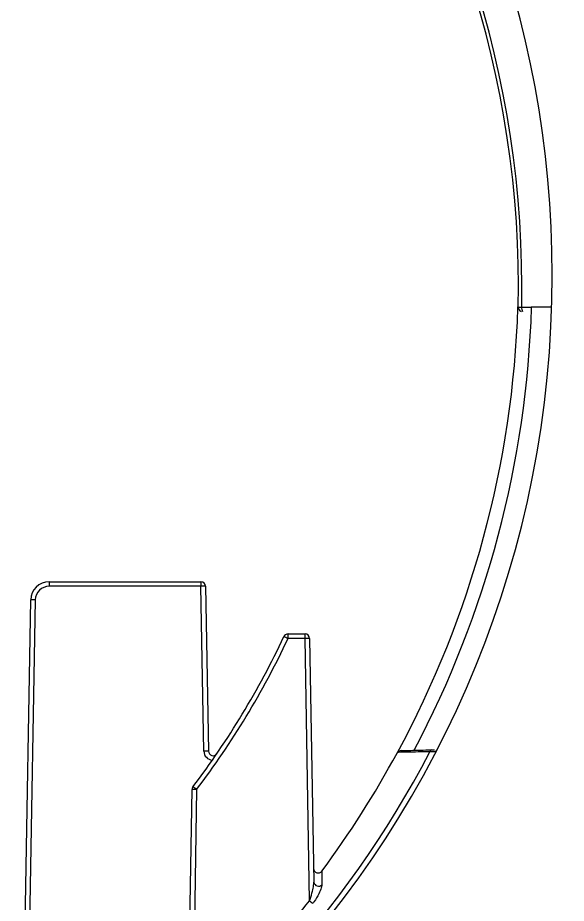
# Model space of a CAD drawing. Extents: x 7 to 135, y 3 to 97.
# Drawn here: x 58.828 to 60.617, y 39.509 to 42.396 of the extents above; entities that cross this region are included whole.
import ezdxf

# ---------------------------------------------------------------- set-up
doc = ezdxf.new("R2010")
doc.units = 0
doc.header["$MEASUREMENT"] = 0
doc.layers.add('OBJECT', color=7, linetype='CONTINUOUS')

msp = doc.modelspace()

# ---------------------------------------------------------------- linework, layer by layer
at = {"layer": 'OBJECT'}
for p, q in [((60.5042, 41.4549), (60.5042, 41.4521)), ((60.499, 41.4522), (60.5042, 41.4521)), ((60.5675, 41.4521), (60.5042, 41.4521)), ((58.9305, 40.557), (58.9305, 40.5423)), ((58.9305, 40.557), (59.4258, 40.557)), ((59.4258, 40.5423), (58.9305, 40.5423)), ((59.4258, 40.557), (59.4258, 40.5423)), ((59.4352, 40.005), (59.4258, 40.5423)), ((59.4408, 40.5423), (59.4502, 40.005)), ((58.8399, 38.7442), (58.8705, 40.498)), ((58.8855, 40.498), (58.8552, 38.762)), ((59.7097, 40.3721), (59.7097, 40.387)), ((59.7097, 40.387), (59.7652, 40.387)), ((59.7652, 40.3721), (59.7652, 40.387)), ((59.7652, 40.3721), (59.7097, 40.3721)), ((59.7801, 39.5172), (59.7652, 40.3721)), ((59.7802, 40.3723), (59.7941, 39.5775)), ((60.1787, 40.0092), (60.188, 40.0095)), ((59.3837, 39.0999), (59.3966, 39.8798)), ((59.4116, 39.8797), (59.3988, 39.1079))]:
    msp.add_line(p, q, dxfattribs=at)
at = {"layer": 'OBJECT', "flags": 128}
for points in [[(60.4597, 41.4525), (60.4601, 41.4553), (60.4608, 41.4577)], [(60.4607, 41.4523), (60.4609, 41.4523), (60.4615, 41.4523), (60.4625, 41.4523), (60.4638, 41.4522), (60.4655, 41.4522), (60.4674, 41.4522), (60.4695, 41.4521), (60.4718, 41.4521)], [(60.4718, 41.4521), (60.4897, 41.4521), (60.4988, 41.4521)]]:
    msp.add_lwpolyline(points, dxfattribs=at)
at = {"layer": 'OBJECT'}
for centre, radius, start, end in [((57.1963, 41.5569), 3.375, 98.3863, 0), ((57.1963, 41.5569), 3.375, 0, 81.5866), ((57.1964, 41.517), 3.265, 358.8645, 37.63), ((57.1964, 41.517), 3.2761, 358.8645, 37.8084), ((57.1964, 41.557), 3.265, 331.497, 358.1655), ((57.1964, 41.557), 3.3095, 332.0884, 358.184), ((60.4757, 41.452), 0.015, 178.8645, 248.1468), ((60.4982, 41.4495), 0.0265, 174.3649, 205.5723), ((58.9305, 40.497), 0.06, 90, 179), ((58.9305, 40.4973), 0.045, 90, 179), ((59.4258, 40.542), 0.015, 1, 90), ((59.4333, 40.3273), 0.2151, 88.0017, 91.9983), ((58.878, 40.2831), 0.215, 88.0015, 91.9985), ((59.7097, 40.372), 0.015, 90, 154.757), ((59.7652, 40.372), 0.015, 1, 90), ((57.1964, 41.557), 2.7637, 322.8667, 334.757), ((57.1964, 41.5571), 2.7787, 322.8667, 334.757), ((59.5043, 39.9452), 0.4738, 64.3074, 66.1147), ((59.7765, 39.9425), 0.4298, 89.5001, 91.4998), ((57.1964, 41.557), 3.3575, 212.5293, 332.4228), ((59.4427, 39.7901), 0.215, 88.0013, 91.9987), ((59.4652, 40.0055), 0.03, 181, 265.6911), ((59.4652, 40.0052), 0.015, 181, 325.6297), ((57.1964, 41.557), 3.265, 323.482, 331.497), ((60.0787, 39.9969), 0.00989, 91.5188, 152.1802), ((60.1799, 40.0017), 0.00757, 98.9408, 172.9832), ((60.1992, 40.0019), 0.00829, 116.317, 171.275), ((59.4116, 39.8796), 0.015, 142.8667, 179.05), ((59.4008, 39.4499), 0.43, 88.5505, 90.5492), ((59.0851, 39.4546), 0.536, 52.4698, 54.0648), ((56.6063, 42.1469), 5.0136, 297.4406, 331.7567), ((56.6063, 42.1469), 5.014, 297.4419, 331.6393), ((56.6063, 42.1469), 4.9236, 299.4434, 329.149), ((59.8083, 39.623), 0.015, 181, 323.482), ((59.8093, 39.5803), 0.0154, 190.5709, 314.8056), ((60.5364, 40.4798), 1.2242, 231.8456, 232.4656)]:
    msp.add_arc(centre, radius, start, end, dxfattribs=at)
for points, knots in [([(60.0656, 39.9989), (60.0657, 39.999), (60.067, 40.0015), (60.0697, 40.003), (60.0723, 40.0044)], [0, 0, 0, 0, 0.029121, 1, 1, 1, 1]), ([(60.0699, 40.0015), (60.0695, 40.0014), (60.0676, 40.0013), (60.0662, 40.0001), (60.0656, 39.9989), (60.0656, 39.9989)], [0, 0, 0, 0, 0.237323, 0.98264, 1, 1, 1, 1]), ([(60.1724, 40.0027), (60.1466, 40.0024), (60.1163, 40.002), (60.084, 40.0016), (60.0762, 40.0016), (60.0699, 40.0015)], [0, 0, 0, 0, 0.5176444, 0.6093736, 1, 1, 1, 1]), ([(60.0784, 40.0068), (60.0866, 40.007), (60.1037, 40.0074), (60.1531, 40.0086), (60.1787, 40.0092)], [0, 0, 0, 0, 0.481361, 1, 1, 1, 1]), ([(60.191, 40.0031), (60.1862, 40.003), (60.18, 40.0029), (60.1738, 40.0027), (60.1724, 40.0027)], [0, 0, 0, 0, 0.7694425, 1, 1, 1, 1]), ([(59.8203, 39.6141), (59.8203, 39.6124), (59.8203, 39.6097), (59.8202, 39.5924), (59.8202, 39.5777), (59.8201, 39.5694)], [0, 0, 0, 0, 0.419512, 0.669354, 1, 1, 1, 1]), ([(59.7801, 39.5172), (59.7807, 39.5188), (59.7846, 39.5291), (59.7892, 39.5459), (59.7933, 39.5649), (59.7939, 39.5741), (59.7941, 39.5775)], [0, 0, 0, 0, 0.082021, 0.507133, 0.816442, 1, 1, 1, 1]), ([(59.8201, 39.5694), (59.8196, 39.566), (59.8183, 39.5576), (59.8095, 39.538), (59.7995, 39.5208), (59.7919, 39.5107), (59.7906, 39.5091)], [0, 0, 0, 0, 0.197586, 0.502269, 0.917164, 1, 1, 1, 1]), ([(59.3988, 39.1079), (59.4665, 39.1718), (59.6023, 39.3001), (59.7207, 39.4446), (59.7801, 39.5172)], [0, 0, 0, 0, 0.49818, 1, 1, 1, 1])]:
    msp.add_open_spline(points, degree=3, knots=knots, dxfattribs=at)

doc.saveas('drawing.dxf')
